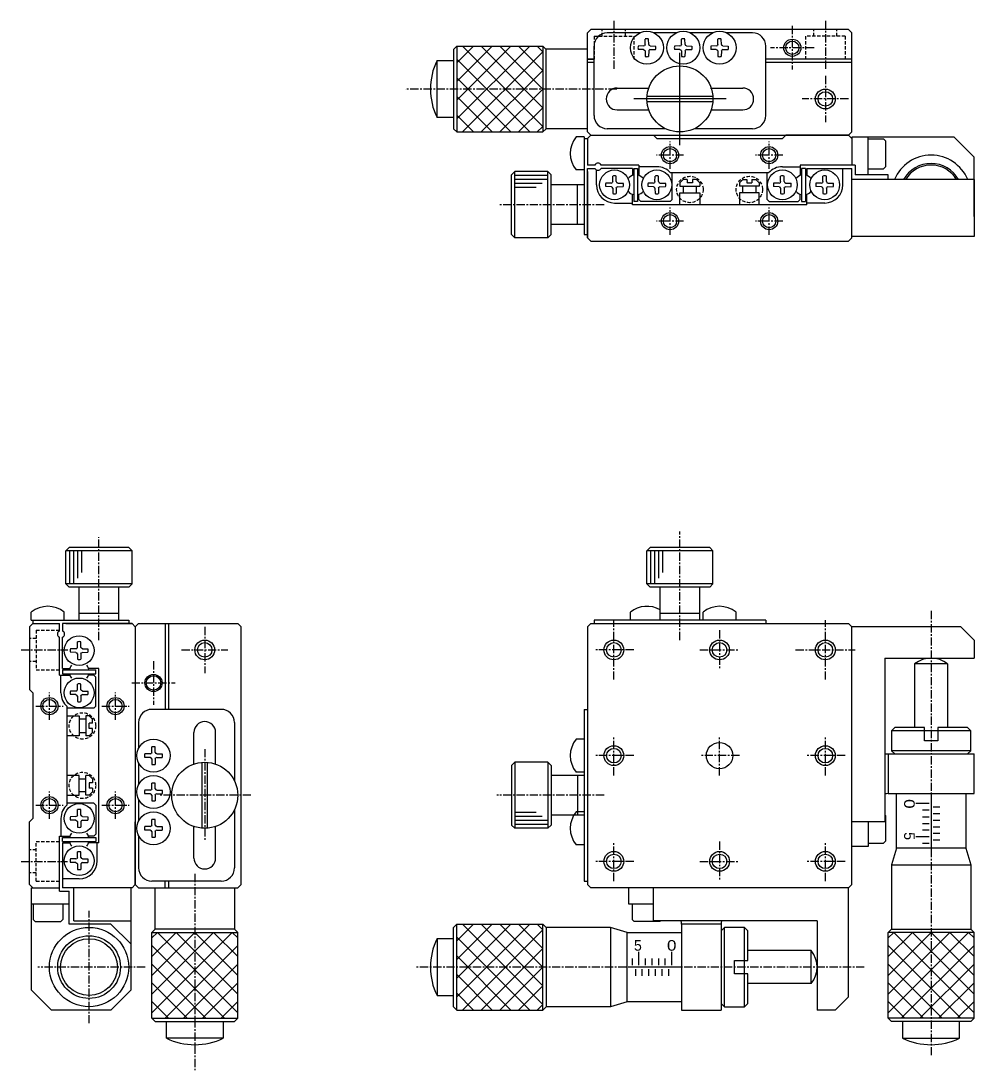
# Model space of a CAD drawing. Extents: x 81 to 417, y 30 to 298.
# Drawn here: x 80.8 to 225, y 138.9 to 297.6 of the extents above; entities that cross this region are included whole.
import ezdxf

# ---------------------------------------------------------------- set-up
doc = ezdxf.new("R2010")
doc.units = 0
doc.linetypes.add('CENTER', pattern=[2, 1.25, -0.25, 0.25, -0.25])
doc.linetypes.add('DASHED', pattern=[0.75, 0.5, -0.25])
doc.layers.get('0').update_dxf_attribs({"linetype": 'CONTINUOUS'})
doc.layers.add('CENTER', color=1, linetype='CENTER')

msp = doc.modelspace()

# ---------------------------------------------------------------- linework, layer by layer
at = {"color": 7, "linetype": 'CONTINUOUS'}
for p, q in [((166.99, 296.33), (166.49, 295.83)), ((166.99, 296.33), (166.49, 295.83)), ((166.49, 280.83), (166.49, 295.83)), ((205.99, 296.33), (166.99, 296.33)), ((174.4, 295.83), (169.49, 295.83)), ((179.9, 295.83), (176.58, 295.83)), ((185.4, 295.83), (182.08, 295.83)), ((191.49, 295.83), (187.58, 295.83)), ((205.99, 296.33), (206.49, 295.83)), ((205.99, 296.33), (206.49, 295.83)), ((206.49, 280.83), (206.49, 295.83)), ((146.74, 293.83), (146.24, 293.33)), ((146.74, 293.83), (146.74, 280.83)), ((146.74, 293.83), (159.74, 293.83)), ((159.74, 293.83), (159.74, 280.83)), ((160.24, 293.33), (159.74, 293.83)), ((167.49, 283.33), (167.49, 293.83)), ((174.99, 293.85), (174.16, 293.84)), ((174.99, 293.85), (175.15, 293.93)), ((175.21, 294.06), (175.15, 293.93)), ((175.21, 294.06), (175.23, 294.9)), ((175.76, 294.06), (175.75, 294.9)), ((175.76, 294.06), (175.82, 293.93)), ((175.99, 293.85), (175.82, 293.93)), ((175.99, 293.85), (176.81, 293.84)), ((180.49, 293.85), (179.66, 293.84)), ((180.49, 293.85), (180.65, 293.93)), ((180.71, 294.06), (180.65, 293.93)), ((180.71, 294.06), (180.73, 294.9)), ((181.26, 294.06), (181.25, 294.9)), ((181.26, 294.06), (181.32, 293.93)), ((181.49, 293.85), (181.32, 293.93)), ((181.49, 293.85), (182.31, 293.84)), ((185.99, 293.85), (185.16, 293.84)), ((185.99, 293.85), (186.15, 293.93)), ((186.21, 294.06), (186.15, 293.93)), ((186.21, 294.06), (186.23, 294.9)), ((186.76, 294.06), (186.75, 294.9)), ((186.76, 294.06), (186.82, 293.93)), ((186.99, 293.85), (186.82, 293.93)), ((186.99, 293.85), (187.81, 293.84)), ((193.49, 283.33), (193.49, 293.83)), ((146.24, 293.33), (146.24, 281.33)), ((166.49, 293.36), (160.24, 293.36)), ((160.24, 281.33), (160.24, 293.33)), ((174.99, 293.3), (174.16, 293.32)), ((174.99, 293.3), (175.15, 293.23)), ((175.21, 293.1), (175.15, 293.23)), ((175.21, 293.1), (175.23, 292.25)), ((175.76, 293.1), (175.75, 292.25)), ((175.76, 293.1), (175.82, 293.23)), ((175.99, 293.3), (175.82, 293.23)), ((175.99, 293.3), (176.81, 293.32)), ((180.49, 293.3), (179.66, 293.32)), ((180.49, 293.3), (180.65, 293.23)), ((180.49, 278.83), (180.49, 292.83)), ((180.71, 293.1), (180.65, 293.23)), ((180.71, 293.1), (180.73, 292.25)), ((181.26, 293.1), (181.25, 292.25)), ((181.26, 293.1), (181.32, 293.23)), ((181.49, 293.3), (181.32, 293.23)), ((181.49, 293.3), (182.31, 293.32)), ((185.99, 293.3), (185.16, 293.32)), ((185.99, 293.3), (186.15, 293.23)), ((186.21, 293.1), (186.15, 293.23)), ((186.21, 293.1), (186.23, 292.25)), ((186.76, 293.1), (186.75, 292.25)), ((186.76, 293.1), (186.82, 293.23)), ((186.99, 293.3), (186.82, 293.23)), ((186.99, 293.3), (187.81, 293.32)), ((143.74, 291.63), (146.24, 291.63)), ((143.74, 283.03), (143.74, 291.63)), ((167.49, 291.83), (166.49, 291.83)), ((166.49, 291.83), (167.49, 291.83)), ((167.49, 291.33), (166.49, 291.33)), ((167.49, 291.33), (166.49, 291.33)), ((206.49, 291.83), (193.49, 291.83)), ((206.49, 291.33), (193.49, 291.33)), ((170.99, 287.48), (175.84, 287.48)), ((185.13, 287.48), (189.99, 287.48)), ((187.49, 285.83), (173.49, 285.83)), ((175.5, 286.23), (185.47, 286.23)), ((170.99, 284.18), (175.7, 284.18)), ((175.5, 285.43), (185.47, 285.43)), ((185.27, 284.18), (189.99, 284.18)), ((146.24, 283.03), (143.74, 283.03)), ((146.24, 281.33), (146.74, 280.83)), ((159.74, 280.83), (160.24, 281.33)), ((166.49, 281.33), (160.24, 281.33)), ((178.31, 281.33), (169.49, 281.33)), ((191.49, 281.33), (182.67, 281.33)), ((146.74, 280.83), (159.74, 280.83)), ((165.99, 280.08), (164.77, 280.08)), ((165.99, 280.08), (165.99, 265.33)), ((165.99, 279.83), (166.49, 279.83)), ((166.49, 280.83), (166.99, 280.33)), ((166.99, 280.33), (166.49, 279.83)), ((166.49, 279.83), (166.49, 275.83)), ((166.99, 280.33), (205.99, 280.33)), ((166.99, 280.33), (176.49, 280.33)), ((176.49, 280.33), (176.99, 279.83)), ((176.99, 279.83), (195.99, 279.83)), ((196.49, 280.33), (195.99, 279.83)), ((205.99, 280.33), (196.49, 280.33)), ((205.99, 280.33), (206.49, 280.83)), ((205.99, 280.33), (206.49, 279.83)), ((221.99, 280.03), (206.49, 280.03)), ((206.49, 280.03), (206.49, 275.83)), ((208.99, 274.33), (208.99, 280.03)), ((208.99, 279.78), (211.29, 279.78)), ((211.59, 279.48), (211.29, 279.78)), ((211.59, 279.48), (211.59, 275.58)), ((221.99, 280.03), (224.99, 277.03)), ((224.99, 268.03), (224.99, 277.03)), ((155.49, 274.83), (154.99, 274.33)), ((155.49, 264.83), (155.49, 274.83)), ((160.49, 274.83), (155.49, 274.83)), ((160.49, 264.83), (160.49, 274.83)), ((160.99, 274.33), (160.49, 274.83)), ((165.99, 275.08), (164.77, 275.08)), ((167.63, 275.83), (166.49, 275.83)), ((166.49, 264.83), (166.49, 275.33)), ((166.49, 275.33), (167.63, 275.33)), ((166.49, 274.83), (166.49, 264.83)), ((167.84, 272.83), (167.84, 275.09)), ((174.29, 275.83), (168.55, 275.83)), ((173.29, 275.33), (168.55, 275.33)), ((173.29, 275.33), (173.29, 274.24)), ((173.49, 275.33), (173.49, 270.33)), ((173.49, 275.33), (174.09, 275.33)), ((174.09, 275.33), (174.09, 270.33)), ((174.29, 275.83), (174.29, 274.24)), ((176.99, 275.58), (174.29, 275.58)), ((195.99, 275.58), (198.69, 275.58)), ((198.69, 275.83), (198.69, 274.24)), ((206.99, 275.83), (198.69, 275.83)), ((198.89, 275.33), (198.89, 270.33)), ((199.49, 275.33), (198.89, 275.33)), ((199.49, 275.33), (199.49, 270.33)), ((199.69, 275.33), (199.69, 274.24)), ((199.69, 275.33), (206.49, 275.33)), ((205.14, 272.83), (205.14, 275.33)), ((206.49, 264.83), (206.49, 275.33)), ((206.99, 275.83), (206.99, 274.33)), ((208.99, 275.28), (211.29, 275.28)), ((211.29, 275.28), (211.59, 275.58)), ((154.99, 265.33), (154.99, 274.33)), ((160.99, 265.33), (160.99, 274.33)), ((170.11, 273.1), (169.26, 273.09)), ((170.11, 273.1), (170.24, 273.16)), ((170.31, 273.33), (170.24, 273.16)), ((170.31, 273.33), (170.33, 274.15)), ((170.86, 273.33), (170.85, 274.15)), ((170.86, 273.33), (170.94, 273.16)), ((171.07, 273.1), (170.94, 273.16)), ((171.07, 273.1), (171.91, 273.09)), ((176.51, 273.1), (175.66, 273.09)), ((176.51, 273.1), (176.64, 273.16)), ((176.71, 273.33), (176.64, 273.16)), ((176.71, 273.33), (176.73, 274.15)), ((177.26, 273.33), (177.25, 274.15)), ((177.26, 273.33), (177.34, 273.16)), ((177.47, 273.1), (177.34, 273.16)), ((177.47, 273.1), (178.31, 273.09)), ((193.91, 274.63), (179.07, 274.63)), ((179.29, 270.63), (179.29, 274.63)), ((180.49, 273.13), (180.99, 273.63)), ((180.49, 273.13), (180.49, 272.63)), ((181.59, 273.63), (180.99, 273.63)), ((181.59, 273.63), (181.59, 273.13)), ((182.39, 273.13), (181.59, 273.13)), ((182.99, 273.63), (182.39, 273.63)), ((182.39, 273.63), (182.39, 273.13)), ((183.49, 273.13), (182.99, 273.63)), ((183.49, 273.13), (183.49, 272.63)), ((189.49, 273.13), (189.99, 273.63)), ((189.49, 273.13), (189.49, 272.63)), ((189.99, 273.63), (190.59, 273.63)), ((190.59, 273.63), (190.59, 273.13)), ((190.59, 273.13), (191.39, 273.13)), ((191.39, 273.63), (191.99, 273.63)), ((191.39, 273.63), (191.39, 273.13)), ((192.49, 273.13), (191.99, 273.63)), ((192.49, 273.13), (192.49, 272.63)), ((193.69, 270.63), (193.69, 274.63)), ((195.51, 273.1), (194.66, 273.09)), ((195.51, 273.1), (195.64, 273.16)), ((195.71, 273.33), (195.64, 273.16)), ((195.71, 273.33), (195.73, 274.15)), ((196.26, 273.33), (196.25, 274.15)), ((196.26, 273.33), (196.34, 273.16)), ((196.47, 273.1), (196.34, 273.16)), ((196.47, 273.1), (197.31, 273.09)), ((201.91, 273.1), (201.06, 273.09)), ((201.91, 273.1), (202.04, 273.16)), ((202.11, 273.33), (202.04, 273.16)), ((202.11, 273.33), (202.13, 274.15)), ((202.66, 273.33), (202.65, 274.15)), ((202.66, 273.33), (202.74, 273.16)), ((202.87, 273.1), (202.74, 273.16)), ((202.87, 273.1), (203.71, 273.09)), ((224.99, 273.63), (206.49, 273.63)), ((211.49, 273.63), (206.49, 273.63)), ((211.99, 274.33), (206.99, 274.33)), ((211.99, 273.63), (211.99, 274.33)), ((224.99, 273.63), (224.99, 265.03)), ((165.99, 272.83), (160.99, 272.83)), ((164.99, 266.83), (164.99, 272.83)), ((170.11, 272.55), (169.26, 272.57)), ((170.11, 272.55), (170.24, 272.49)), ((170.31, 272.33), (170.24, 272.49)), ((170.31, 272.33), (170.33, 271.5)), ((170.86, 272.33), (170.85, 271.5)), ((170.86, 272.33), (170.94, 272.49)), ((171.07, 272.55), (170.94, 272.49)), ((171.07, 272.55), (171.91, 272.57)), ((176.51, 272.55), (175.66, 272.57)), ((176.51, 272.55), (176.64, 272.49)), ((176.71, 272.33), (176.64, 272.49)), ((176.71, 272.33), (176.73, 271.5)), ((177.26, 272.33), (177.25, 271.5)), ((177.26, 272.33), (177.34, 272.49)), ((177.47, 272.55), (177.34, 272.49)), ((177.47, 272.55), (178.31, 272.57)), ((180.49, 272.63), (183.49, 272.63)), ((180.49, 271.63), (183.49, 271.63)), ((180.49, 269.83), (180.49, 271.63)), ((180.99, 272.63), (180.99, 271.63)), ((182.99, 271.63), (182.99, 272.63)), ((183.49, 271.63), (183.49, 269.83)), ((192.49, 272.63), (189.49, 272.63)), ((192.49, 271.63), (189.49, 271.63)), ((189.49, 271.63), (189.49, 269.83)), ((189.99, 271.63), (189.99, 272.63)), ((191.99, 272.63), (191.99, 271.63)), ((192.49, 269.83), (192.49, 271.63)), ((195.51, 272.55), (194.66, 272.57)), ((195.51, 272.55), (195.64, 272.49)), ((195.71, 272.33), (195.64, 272.49)), ((195.71, 272.33), (195.73, 271.5)), ((196.26, 272.33), (196.25, 271.5)), ((196.26, 272.33), (196.34, 272.49)), ((196.47, 272.55), (196.34, 272.49)), ((196.47, 272.55), (197.31, 272.57)), ((201.91, 272.55), (201.06, 272.57)), ((201.91, 272.55), (202.04, 272.49)), ((202.11, 272.33), (202.04, 272.49)), ((202.11, 272.33), (202.13, 271.5)), ((202.66, 272.33), (202.65, 271.5)), ((202.66, 272.33), (202.74, 272.49)), ((202.87, 272.55), (202.74, 272.49)), ((202.87, 272.55), (203.71, 272.57)), ((170.59, 270.08), (173.29, 270.08)), ((173.29, 269.83), (173.29, 271.41)), ((174.09, 270.33), (173.49, 270.33)), ((174.29, 270.63), (174.29, 271.41)), ((174.59, 270.33), (174.29, 270.63)), ((178.99, 270.33), (174.59, 270.33)), ((178.99, 270.33), (179.29, 270.63)), ((193.99, 270.33), (193.69, 270.63)), ((193.99, 270.33), (198.39, 270.33)), ((198.69, 270.63), (198.39, 270.33)), ((198.69, 270.63), (198.69, 271.41)), ((198.89, 270.33), (199.49, 270.33)), ((199.69, 269.83), (199.69, 271.41)), ((202.39, 270.08), (199.69, 270.08)), ((199.69, 269.83), (173.29, 269.83)), ((165.99, 266.83), (160.99, 266.83)), ((154.99, 265.33), (155.49, 264.83)), ((160.49, 264.83), (160.99, 265.33)), ((165.99, 265.33), (166.49, 265.33)), ((160.49, 264.83), (155.49, 264.83)), ((166.49, 264.83), (166.99, 264.33)), ((166.99, 264.33), (205.99, 264.33)), ((206.49, 264.83), (205.99, 264.33)), ((224.99, 265.03), (206.49, 265.03)), ((87.58, 217.45), (88.08, 217.95)), ((97.08, 217.95), (88.08, 217.95)), ((97.08, 217.95), (97.58, 217.45)), ((175.49, 217.45), (175.99, 217.95)), ((184.99, 217.95), (175.99, 217.95)), ((184.99, 217.95), (185.49, 217.45)), ((97.58, 217.45), (87.58, 217.45)), ((87.58, 212.45), (87.58, 217.45)), ((97.58, 212.45), (97.58, 217.45)), ((185.49, 217.45), (175.49, 217.45)), ((175.49, 212.45), (175.49, 217.45)), ((185.49, 212.45), (185.49, 217.45)), ((97.58, 212.45), (87.58, 212.45)), ((88.08, 211.95), (87.58, 212.45)), ((97.08, 211.95), (88.08, 211.95)), ((89.58, 206.95), (89.58, 211.95)), ((95.58, 206.95), (95.58, 211.95)), ((97.58, 212.45), (97.08, 211.95)), ((185.49, 212.45), (175.49, 212.45)), ((175.99, 211.95), (175.49, 212.45)), ((184.99, 211.95), (175.99, 211.95)), ((177.49, 206.95), (177.49, 211.95)), ((183.49, 206.95), (183.49, 211.95)), ((185.49, 212.45), (184.99, 211.95)), ((82.33, 206.95), (82.33, 208.17)), ((87.33, 206.95), (87.33, 208.17)), ((172.99, 206.95), (172.99, 208.17)), ((183.99, 206.95), (183.99, 208.17)), ((188.99, 206.95), (188.99, 208.17)), ((82.08, 205.95), (82.58, 206.45)), ((82.33, 206.95), (97.08, 206.95)), ((82.58, 206.95), (82.58, 206.45)), ((82.58, 206.45), (86.58, 206.45)), ((86.58, 205.31), (86.58, 206.45)), ((97.58, 206.45), (87.08, 206.45)), ((87.08, 206.45), (87.08, 205.31)), ((87.58, 206.45), (97.58, 206.45)), ((95.58, 207.95), (89.58, 207.95)), ((97.08, 206.95), (97.08, 206.45)), ((97.58, 206.45), (98.08, 205.95)), ((98.08, 205.95), (98.58, 206.45)), ((98.08, 205.95), (98.58, 206.45)), ((98.58, 206.45), (113.58, 206.45)), ((102.58, 206.45), (102.58, 193.45)), ((103.08, 206.45), (103.08, 193.45)), ((114.08, 205.95), (113.58, 206.45)), ((166.99, 206.45), (166.49, 205.95)), ((166.99, 206.45), (205.99, 206.45)), ((193.49, 206.95), (167.49, 206.95)), ((167.49, 206.95), (167.49, 206.45)), ((183.49, 207.95), (177.49, 207.95)), ((193.49, 206.95), (193.49, 206.45)), ((206.49, 205.95), (205.99, 206.45)), ((82.08, 205.95), (82.08, 196.45)), ((98.08, 205.95), (98.08, 196.45)), ((98.08, 205.95), (98.08, 166.95)), ((114.08, 166.95), (114.08, 205.95)), ((166.49, 205.95), (166.49, 166.95)), ((222.99, 205.95), (206.49, 205.95)), ((206.49, 166.95), (206.49, 205.95)), ((224.99, 203.95), (222.99, 205.95)), ((86.58, 198.65), (86.58, 204.39)), ((87.08, 199.65), (87.08, 204.39)), ((89.31, 202.83), (89.32, 203.68)), ((89.85, 202.83), (89.84, 203.68)), ((224.99, 203.95), (224.99, 201.2)), ((89.08, 202.63), (88.26, 202.61)), ((89.08, 202.08), (88.26, 202.09)), ((89.08, 202.63), (89.25, 202.7)), ((89.08, 202.08), (89.25, 202)), ((89.31, 202.83), (89.25, 202.7)), ((89.31, 201.87), (89.25, 202)), ((89.31, 201.87), (89.32, 201.03)), ((89.85, 201.87), (89.84, 201.03)), ((89.85, 202.83), (89.91, 202.7)), ((89.85, 201.87), (89.91, 202)), ((90.08, 202.63), (89.91, 202.7)), ((90.08, 202.08), (89.91, 202)), ((90.08, 202.63), (90.9, 202.61)), ((90.08, 202.08), (90.9, 202.09)), ((211.49, 201.2), (211.49, 176.45)), ((211.49, 201.2), (224.99, 201.2)), ((220.99, 200.32), (215.99, 200.32)), ((215.99, 200.32), (215.99, 190.7)), ((220.99, 200.32), (220.99, 190.7)), ((86.58, 198.65), (88.17, 198.65)), ((86.83, 195.95), (86.83, 198.65)), ((87.08, 199.65), (88.17, 199.65)), ((87.08, 199.45), (92.08, 199.45)), ((87.08, 199.45), (87.08, 198.85)), ((87.08, 198.85), (92.08, 198.85)), ((92.58, 199.65), (90.99, 199.65)), ((91.78, 198.65), (90.99, 198.65)), ((92.08, 198.35), (91.78, 198.65)), ((92.08, 198.85), (92.08, 199.45)), ((92.58, 173.25), (92.58, 199.65)), ((89.31, 196.43), (89.32, 197.28)), ((89.85, 196.43), (89.84, 197.28)), ((92.08, 193.95), (92.08, 198.35)), ((82.08, 196.45), (82.58, 195.95)), ((82.58, 195.95), (82.58, 176.95)), ((89.08, 196.23), (88.26, 196.21)), ((89.08, 195.68), (88.26, 195.69)), ((89.08, 196.23), (89.25, 196.3)), ((89.08, 195.68), (89.25, 195.6)), ((89.31, 196.43), (89.25, 196.3)), ((89.31, 195.47), (89.25, 195.6)), ((89.31, 195.47), (89.32, 194.63)), ((89.85, 195.47), (89.84, 194.63)), ((89.85, 196.43), (89.91, 196.3)), ((89.85, 195.47), (89.91, 195.6)), ((90.08, 196.23), (89.91, 196.3)), ((90.08, 195.68), (89.91, 195.6)), ((90.08, 196.23), (90.9, 196.21)), ((90.08, 195.68), (90.9, 195.69)), ((87.78, 179.03), (87.78, 193.87)), ((92.08, 193.95), (91.78, 193.65)), ((91.78, 193.65), (87.78, 193.65)), ((87.78, 192.45), (89.58, 192.45)), ((89.58, 192.45), (89.58, 189.45)), ((91.08, 192.45), (90.58, 192.45)), ((90.58, 192.45), (90.58, 189.45)), ((91.08, 192.45), (91.58, 191.95)), ((111.08, 193.45), (100.58, 193.45)), ((165.99, 193.45), (165.99, 167.45)), ((165.99, 193.45), (166.49, 193.45)), ((90.58, 191.95), (89.58, 191.95)), ((91.08, 190.55), (91.08, 191.35)), ((91.58, 191.35), (91.08, 191.35)), ((91.58, 190.55), (91.08, 190.55)), ((91.58, 191.35), (91.58, 191.95)), ((91.58, 189.95), (91.58, 190.55)), ((98.58, 191.45), (98.58, 187.54)), ((98.58, 191.45), (98.58, 187.54)), ((113.08, 191.45), (113.08, 182.63)), ((212.99, 190.7), (212.49, 190.2)), ((217.49, 190.7), (212.99, 190.7)), ((217.49, 188.7), (217.49, 190.7)), ((223.99, 190.7), (219.49, 190.7)), ((219.49, 190.7), (219.49, 188.7)), ((223.99, 190.7), (224.49, 190.2)), ((89.58, 189.45), (87.78, 189.45)), ((89.58, 189.95), (90.58, 189.95)), ((91.08, 189.45), (90.58, 189.45)), ((91.08, 189.45), (91.58, 189.95)), ((106.93, 185.1), (106.93, 189.95)), ((110.23, 185.24), (110.23, 189.95)), ((165.99, 188.95), (164.77, 188.95)), ((217.49, 190.2), (212.49, 190.2)), ((212.49, 190.2), (212.49, 187.2)), ((219.49, 190.2), (217.49, 190.2)), ((224.49, 190.2), (219.49, 190.2)), ((224.49, 187.2), (224.49, 190.2)), ((100.56, 186.95), (100.57, 187.78)), ((101.1, 186.95), (101.09, 187.78)), ((219.49, 188.7), (217.49, 188.7)), ((100.35, 186.73), (99.51, 186.71)), ((100.35, 186.18), (99.51, 186.19)), ((100.35, 186.73), (100.48, 186.79)), ((100.35, 186.18), (100.48, 186.12)), ((100.56, 186.95), (100.48, 186.79)), ((100.56, 185.95), (100.48, 186.12)), ((100.56, 185.95), (100.57, 185.13)), ((101.1, 185.95), (101.09, 185.13)), ((101.1, 186.95), (101.18, 186.79)), ((101.1, 185.95), (101.18, 186.12)), ((101.31, 186.73), (101.18, 186.79)), ((101.31, 186.18), (101.18, 186.12)), ((101.31, 186.73), (102.15, 186.71)), ((101.31, 186.18), (102.15, 186.19)), ((211.99, 186.7), (224.99, 186.7)), ((211.99, 186.7), (211.99, 180.7)), ((224.49, 187.2), (212.49, 187.2)), ((212.99, 186.7), (212.49, 187.2)), ((224.49, 187.2), (223.99, 186.7)), ((224.99, 180.7), (224.99, 186.7)), ((98.58, 185.36), (98.58, 182.04)), ((108.18, 175.47), (108.18, 185.44)), ((108.98, 175.47), (108.98, 185.44)), ((154.99, 184.95), (155.49, 185.45)), ((154.99, 184.95), (154.99, 175.95)), ((155.49, 185.45), (155.49, 175.45)), ((160.49, 185.45), (155.49, 185.45)), ((160.49, 185.45), (160.49, 175.45)), ((160.49, 185.45), (160.99, 184.95)), ((160.99, 184.95), (160.99, 175.95)), ((89.58, 183.45), (87.78, 183.45)), ((89.58, 180.45), (89.58, 183.45)), ((89.58, 182.95), (90.58, 182.95)), ((91.08, 183.45), (90.58, 183.45)), ((90.58, 180.45), (90.58, 183.45)), ((91.08, 183.45), (91.58, 182.95)), ((91.58, 182.95), (91.58, 182.35)), ((165.99, 183.45), (160.99, 183.45)), ((165.99, 183.95), (164.77, 183.95)), ((164.99, 183.45), (164.99, 177.45)), ((91.58, 182.35), (91.08, 182.35)), ((91.08, 182.35), (91.08, 181.55)), ((91.58, 181.55), (91.08, 181.55)), ((91.58, 181.55), (91.58, 180.95)), ((100.35, 181.23), (99.51, 181.21)), ((100.35, 181.23), (100.48, 181.29)), ((100.56, 181.45), (100.48, 181.29)), ((100.56, 181.45), (100.57, 182.28)), ((101.1, 181.45), (101.09, 182.28)), ((101.1, 181.45), (101.18, 181.29)), ((101.31, 181.23), (101.18, 181.29)), ((101.31, 181.23), (102.15, 181.21)), ((87.78, 180.45), (89.58, 180.45)), ((90.58, 180.95), (89.58, 180.95)), ((91.08, 180.45), (90.58, 180.45)), ((91.08, 180.45), (91.58, 180.95)), ((98.58, 179.86), (98.58, 176.54)), ((100.35, 180.68), (99.51, 180.69)), ((100.35, 180.68), (100.48, 180.62)), ((100.56, 180.45), (100.48, 180.62)), ((100.56, 180.45), (100.57, 179.63)), ((101.1, 180.45), (101.09, 179.63)), ((101.1, 180.45), (101.18, 180.62)), ((101.31, 180.68), (101.18, 180.62)), ((101.31, 180.68), (102.15, 180.69)), ((211.99, 180.7), (224.99, 180.7)), ((213.24, 172.45), (213.24, 180.7)), ((218.49, 180.7), (218.49, 172.7)), ((223.74, 180.7), (223.74, 172.45)), ((91.78, 179.25), (87.78, 179.25)), ((89.31, 177.43), (89.32, 178.28)), ((89.85, 177.43), (89.84, 178.28)), ((92.08, 178.95), (91.78, 179.25)), ((92.08, 178.95), (92.08, 174.55)), ((113.08, 178.27), (113.08, 169.45)), ((165.99, 177.95), (164.77, 177.95)), ((218.19, 179.2), (216.19, 179.2)), ((218.19, 178.2), (217.19, 178.2)), ((218.79, 178.7), (219.79, 178.7)), ((82.08, 176.45), (82.58, 176.95)), ((82.08, 166.95), (82.08, 176.45)), ((86.83, 176.95), (86.83, 174.25)), ((89.08, 177.23), (88.26, 177.21)), ((89.08, 176.68), (88.26, 176.69)), ((89.08, 177.23), (89.25, 177.3)), ((89.08, 176.68), (89.25, 176.6)), ((89.31, 177.43), (89.25, 177.3)), ((89.31, 176.47), (89.25, 176.6)), ((89.31, 176.47), (89.32, 175.63)), ((89.85, 176.47), (89.84, 175.63)), ((89.85, 177.43), (89.91, 177.3)), ((89.85, 176.47), (89.91, 176.6)), ((90.08, 177.23), (89.91, 177.3)), ((90.08, 176.68), (89.91, 176.6)), ((90.08, 177.23), (90.9, 177.21)), ((90.08, 176.68), (90.9, 176.69)), ((98.08, 166.95), (98.08, 176.45)), ((100.56, 175.95), (100.57, 176.78)), ((101.1, 175.95), (101.09, 176.78)), ((165.99, 177.45), (160.99, 177.45)), ((211.49, 176.45), (206.49, 176.45)), ((208.99, 176.45), (208.99, 172.7)), ((211.59, 177.4), (211.49, 177.5)), ((211.59, 177.4), (211.59, 173.5)), ((217.19, 177.2), (218.19, 177.2)), ((218.79, 177.7), (219.79, 177.7)), ((218.79, 176.7), (219.79, 176.7)), ((100.35, 175.73), (99.51, 175.71)), ((100.35, 175.18), (99.51, 175.19)), ((100.35, 175.73), (100.48, 175.79)), ((100.35, 175.18), (100.48, 175.12)), ((100.56, 175.95), (100.48, 175.79)), ((100.56, 174.95), (100.48, 175.12)), ((100.56, 174.95), (100.57, 174.13)), ((101.1, 174.95), (101.09, 174.13)), ((101.1, 175.95), (101.18, 175.79)), ((101.1, 174.95), (101.18, 175.12)), ((101.31, 175.73), (101.18, 175.79)), ((101.31, 175.18), (101.18, 175.12)), ((101.31, 175.73), (102.15, 175.71)), ((101.31, 175.18), (102.15, 175.19)), ((106.93, 170.95), (106.93, 175.81)), ((110.23, 170.95), (110.23, 175.67)), ((155.49, 175.45), (154.99, 175.95)), ((160.49, 175.45), (155.49, 175.45)), ((160.99, 175.95), (160.49, 175.45)), ((217.19, 176.2), (218.19, 176.2)), ((217.19, 175.2), (218.19, 175.2)), ((218.79, 175.7), (219.79, 175.7)), ((218.79, 174.7), (219.79, 174.7)), ((86.58, 174.25), (88.17, 174.25)), ((86.58, 165.95), (86.58, 174.25)), ((87.08, 174.05), (92.08, 174.05)), ((87.08, 173.45), (87.08, 174.05)), ((87.08, 173.45), (92.08, 173.45)), ((87.08, 173.25), (88.17, 173.25)), ((87.08, 173.25), (87.08, 166.45)), ((91.78, 174.25), (90.99, 174.25)), ((92.58, 173.25), (90.99, 173.25)), ((91.78, 174.25), (92.08, 174.55)), ((92.08, 174.05), (92.08, 173.45)), ((92.33, 170.55), (92.33, 173.25)), ((98.58, 174.36), (98.58, 169.45)), ((208.99, 173.2), (211.29, 173.2)), ((211.29, 173.2), (211.59, 173.5)), ((216.19, 174.2), (218.19, 174.2)), ((217.19, 173.2), (218.19, 173.2)), ((218.79, 173.7), (219.79, 173.7)), ((89.31, 171.03), (89.32, 171.88)), ((89.85, 171.03), (89.84, 171.88)), ((165.99, 172.95), (164.77, 172.95)), ((208.99, 172.7), (206.49, 172.7)), ((213.24, 172.45), (212.49, 169.95)), ((223.74, 172.45), (213.24, 172.45)), ((223.74, 172.45), (224.49, 169.95)), ((89.08, 170.83), (88.26, 170.81)), ((89.08, 170.28), (88.26, 170.29)), ((89.08, 170.83), (89.25, 170.9)), ((89.08, 170.28), (89.25, 170.2)), ((89.31, 171.03), (89.25, 170.9)), ((89.31, 170.07), (89.25, 170.2)), ((89.31, 170.07), (89.32, 169.23)), ((89.85, 170.07), (89.84, 169.23)), ((89.85, 171.03), (89.91, 170.9)), ((89.85, 170.07), (89.91, 170.2)), ((90.08, 170.83), (89.91, 170.9)), ((90.08, 170.28), (89.91, 170.2)), ((90.08, 170.83), (90.9, 170.81)), ((90.08, 170.28), (90.9, 170.29)), ((212.49, 169.95), (212.49, 160.2)), ((212.49, 169.95), (224.49, 169.95)), ((224.52, 169.95), (224.52, 160.2)), ((82.08, 166.95), (82.58, 166.45)), ((89.58, 167.8), (87.08, 167.8)), ((97.58, 166.45), (98.08, 166.95)), ((98.08, 166.95), (98.58, 166.45)), ((98.58, 166.45), (98.08, 166.95)), ((111.08, 167.45), (100.58, 167.45)), ((102.58, 166.45), (102.58, 167.45)), ((103.08, 167.45), (103.08, 166.45)), ((114.08, 166.95), (113.58, 166.45)), ((165.99, 167.45), (166.49, 167.45)), ((166.49, 166.95), (166.99, 166.45)), ((205.99, 166.45), (206.49, 166.95)), ((82.38, 150.95), (82.38, 166.45)), ((82.38, 166.45), (86.58, 166.45)), ((86.58, 165.95), (88.08, 165.95)), ((97.58, 166.45), (87.08, 166.45)), ((88.08, 160.95), (88.08, 165.95)), ((88.78, 161.45), (88.78, 166.45)), ((97.38, 166.45), (97.38, 150.95)), ((98.58, 166.45), (113.58, 166.45)), ((101.04, 166.45), (101.04, 160.2)), ((113.08, 166.45), (113.08, 160.2)), ((205.99, 166.45), (166.99, 166.45)), ((172.74, 163.95), (172.74, 166.45)), ((176.49, 161.45), (176.49, 166.45)), ((205.99, 149.95), (205.99, 166.45)), ((88.08, 163.95), (82.38, 163.95)), ((82.63, 163.95), (82.63, 161.65)), ((87.13, 163.95), (87.13, 161.65)), ((176.49, 163.95), (172.74, 163.95)), ((173.24, 163.95), (173.24, 161.65)), ((82.93, 161.35), (82.63, 161.65)), ((82.93, 161.35), (86.83, 161.35)), ((87.13, 161.65), (86.83, 161.35)), ((94.38, 160.95), (88.08, 160.95)), ((88.78, 161.45), (97.38, 161.45)), ((94.38, 160.95), (97.38, 157.95)), ((146.24, 160.45), (146.74, 160.95)), ((146.24, 148.45), (146.24, 160.45)), ((146.74, 147.95), (146.74, 160.95)), ((146.74, 160.95), (159.74, 160.95)), ((159.74, 147.95), (159.74, 160.95)), ((159.74, 160.95), (160.24, 160.45)), ((160.24, 160.45), (160.24, 148.45)), ((169.99, 160.45), (160.24, 160.45)), ((172.49, 159.7), (169.99, 160.45)), ((169.99, 160.45), (169.99, 148.45)), ((173.24, 161.65), (173.54, 161.35)), ((177.44, 161.35), (173.54, 161.35)), ((201.24, 161.45), (176.49, 161.45)), ((177.44, 161.35), (177.54, 161.45)), ((180.74, 160.95), (180.74, 147.95)), ((186.74, 160.95), (180.74, 160.95)), ((186.74, 160.95), (186.74, 147.95)), ((186.74, 159.95), (187.24, 160.45)), ((187.24, 148.45), (187.24, 160.45)), ((190.24, 160.45), (187.24, 160.45)), ((190.24, 155.45), (190.24, 160.45)), ((190.74, 159.95), (190.24, 160.45)), ((201.24, 161.45), (201.24, 147.95)), ((101.08, 160.2), (100.58, 159.7)), ((100.58, 159.7), (113.58, 159.7)), ((100.58, 146.7), (100.58, 159.7)), ((113.08, 160.2), (101.08, 160.2)), ((113.58, 159.7), (113.08, 160.2)), ((113.58, 146.7), (113.58, 159.7)), ((172.49, 149.2), (172.49, 159.7)), ((172.49, 159.7), (180.74, 159.7)), ((190.74, 155.45), (190.74, 159.95)), ((211.99, 159.7), (212.49, 160.2)), ((224.99, 159.7), (211.99, 159.7)), ((211.99, 146.7), (211.99, 159.7)), ((212.49, 160.2), (224.49, 160.2)), ((224.49, 160.2), (224.99, 159.7)), ((224.99, 146.7), (224.99, 159.7)), ((143.74, 158.75), (143.74, 150.15)), ((146.24, 158.75), (143.74, 158.75)), ((173.24, 155.75), (173.24, 154.75)), ((174.24, 156.75), (174.24, 154.75)), ((175.24, 155.75), (175.24, 154.75)), ((176.24, 155.75), (176.24, 154.75)), ((177.24, 155.75), (177.24, 154.75)), ((178.24, 154.75), (178.24, 155.75)), ((179.24, 154.75), (179.24, 156.75)), ((200.36, 156.95), (190.74, 156.95)), ((200.36, 151.95), (200.36, 156.95)), ((180.74, 154.45), (172.74, 154.45)), ((173.74, 154.15), (173.74, 153.15)), ((174.74, 154.15), (174.74, 153.15)), ((175.74, 154.15), (175.74, 153.15)), ((176.74, 154.15), (176.74, 153.15)), ((177.74, 154.15), (177.74, 153.15)), ((178.74, 154.15), (178.74, 153.15)), ((188.74, 155.45), (190.74, 155.45)), ((188.74, 153.45), (188.74, 155.45)), ((190.24, 153.45), (190.24, 155.45)), ((190.74, 153.45), (188.74, 153.45)), ((190.24, 148.45), (190.24, 153.45)), ((190.74, 148.95), (190.74, 153.45)), ((82.38, 150.95), (85.38, 147.95)), ((94.38, 147.95), (97.38, 150.95)), ((200.36, 151.95), (190.74, 151.95)), ((143.74, 150.15), (146.24, 150.15)), ((203.99, 147.95), (205.99, 149.95)), ((94.38, 147.95), (85.38, 147.95)), ((146.74, 147.95), (146.24, 148.45)), ((146.74, 147.95), (159.74, 147.95)), ((160.24, 148.45), (159.74, 147.95)), ((169.99, 148.42), (160.24, 148.42)), ((172.49, 149.2), (169.99, 148.45)), ((180.74, 149.2), (172.49, 149.2)), ((180.74, 147.95), (186.74, 147.95)), ((187.24, 148.45), (186.74, 148.95)), ((187.24, 148.45), (190.24, 148.45)), ((190.74, 148.95), (190.24, 148.45)), ((203.99, 147.95), (201.24, 147.95)), ((100.58, 146.7), (113.58, 146.7)), ((100.58, 146.7), (101.08, 146.2)), ((101.08, 146.2), (113.08, 146.2)), ((102.78, 143.7), (102.78, 146.2)), ((111.38, 146.2), (111.38, 143.7)), ((113.08, 146.2), (113.58, 146.7)), ((224.99, 146.7), (211.99, 146.7)), ((212.49, 146.2), (211.99, 146.7)), ((224.49, 146.2), (212.49, 146.2)), ((214.19, 146.2), (214.19, 143.7)), ((222.79, 143.7), (222.79, 146.2)), ((224.99, 146.7), (224.49, 146.2)), ((111.38, 143.7), (102.78, 143.7)), ((214.19, 143.7), (222.79, 143.7))]:
    msp.add_line(p, q, dxfattribs=at)
at = {"color": 3, "linetype": 'DASHED'}
for p, q in [((167.49, 295.33), (173.49, 295.33)), ((167.49, 295.33), (167.49, 291.83)), ((168.74, 295.33), (168.74, 296.33)), ((172.24, 295.33), (172.24, 296.33)), ((173.49, 295.33), (173.49, 291.83)), ((205.49, 295.33), (199.49, 295.33)), ((199.49, 295.33), (199.49, 291.83)), ((200.74, 295.33), (200.74, 296.33)), ((204.24, 295.33), (204.24, 296.33)), ((205.49, 295.33), (205.49, 291.83)), ((83.08, 205.45), (83.08, 199.45)), ((83.08, 205.45), (86.58, 205.45)), ((83.08, 204.2), (82.08, 204.2)), ((83.08, 200.7), (82.08, 200.7)), ((83.08, 199.45), (86.58, 199.45)), ((83.08, 167.45), (83.08, 173.45)), ((83.08, 173.45), (86.58, 173.45)), ((83.08, 172.2), (82.08, 172.2)), ((83.08, 168.7), (82.08, 168.7)), ((83.08, 167.45), (86.58, 167.45))]:
    msp.add_line(p, q, dxfattribs=at)
at = {"color": 3, "linetype": 'CONTINUOUS'}
for p, q in [((157.75, 293.83), (146.74, 282.81)), ((154.92, 293.83), (146.74, 285.64)), ((152.1, 293.83), (146.74, 288.47)), ((149.27, 293.83), (146.74, 291.3)), ((147.58, 293.83), (159.74, 281.67)), ((150.41, 293.83), (159.74, 284.5)), ((153.24, 293.83), (159.74, 287.33)), ((156.07, 293.83), (159.74, 290.16)), ((158.89, 293.83), (159.74, 292.98)), ((159.74, 292.98), (147.58, 280.83)), ((146.74, 291.84), (157.75, 280.83)), ((146.74, 289.01), (154.92, 280.83)), ((159.74, 290.16), (150.41, 280.83)), ((146.74, 286.19), (152.1, 280.83)), ((159.74, 287.33), (153.24, 280.83)), ((159.74, 284.5), (156.07, 280.83)), ((146.74, 283.36), (149.27, 280.83)), ((159.74, 281.67), (158.89, 280.83)), ((160.49, 274.23), (155.49, 274.23)), ((160.49, 273.63), (155.49, 273.63)), ((159.62, 273.03), (155.49, 273.03)), ((158.75, 272.43), (155.49, 272.43)), ((88.18, 212.45), (88.18, 217.45)), ((88.78, 212.45), (88.78, 217.45)), ((89.38, 213.32), (89.38, 217.45)), ((89.98, 214.19), (89.98, 217.45)), ((176.09, 212.45), (176.09, 217.45)), ((176.69, 212.45), (176.69, 217.45)), ((177.29, 213.32), (177.29, 217.45)), ((177.89, 214.19), (177.89, 217.45)), ((158.75, 177.85), (155.49, 177.85)), ((159.62, 177.25), (155.49, 177.25)), ((160.49, 176.65), (155.49, 176.65)), ((160.49, 176.05), (155.49, 176.05)), ((146.74, 149.94), (157.75, 160.95)), ((146.74, 152.77), (154.92, 160.95)), ((146.74, 155.59), (152.1, 160.95)), ((146.74, 158.42), (149.27, 160.95)), ((159.74, 148.79), (147.58, 160.95)), ((159.74, 151.62), (150.41, 160.95)), ((159.74, 154.45), (153.24, 160.95)), ((159.74, 157.28), (156.07, 160.95)), ((159.74, 160.11), (158.89, 160.95)), ((100.58, 158.86), (101.42, 159.7)), ((100.58, 156.03), (104.25, 159.7)), ((100.58, 153.2), (107.08, 159.7)), ((100.58, 150.37), (109.91, 159.7)), ((100.58, 147.54), (112.74, 159.7)), ((101.42, 159.7), (113.58, 147.54)), ((104.25, 159.7), (113.58, 150.37)), ((107.08, 159.7), (113.58, 153.2)), ((109.91, 159.7), (113.58, 156.03)), ((112.74, 159.7), (113.58, 158.86)), ((157.75, 147.95), (146.74, 158.97)), ((147.58, 147.95), (159.74, 160.11)), ((212.83, 159.7), (211.99, 158.86)), ((215.66, 159.7), (211.99, 156.03)), ((218.49, 159.7), (211.99, 153.2)), ((221.32, 159.7), (211.99, 150.37)), ((224.14, 159.7), (211.99, 147.54)), ((224.99, 147.54), (212.83, 159.7)), ((224.99, 150.37), (215.66, 159.7)), ((224.99, 153.2), (218.49, 159.7)), ((224.99, 156.03), (221.32, 159.7)), ((224.99, 158.86), (224.14, 159.7)), ((100.58, 157.72), (111.59, 146.7)), ((102.57, 146.7), (113.58, 157.72)), ((150.41, 147.95), (159.74, 157.28)), ((223, 146.7), (211.99, 157.72)), ((224.99, 157.72), (213.97, 146.7)), ((154.92, 147.95), (146.74, 156.14)), ((100.58, 154.89), (108.77, 146.7)), ((105.39, 146.7), (113.58, 154.89)), ((153.24, 147.95), (159.74, 154.45)), ((220.17, 146.7), (211.99, 154.89)), ((224.99, 154.89), (216.8, 146.7)), ((152.1, 147.95), (146.74, 153.31)), ((100.58, 152.06), (105.94, 146.7)), ((108.22, 146.7), (113.58, 152.06)), ((156.07, 147.95), (159.74, 151.62)), ((217.35, 146.7), (211.99, 152.06)), ((224.99, 152.06), (219.63, 146.7)), ((149.27, 147.95), (146.74, 150.48)), ((100.58, 149.23), (103.11, 146.7)), ((111.05, 146.7), (113.58, 149.23)), ((158.89, 147.95), (159.74, 148.79)), ((214.52, 146.7), (211.99, 149.23)), ((224.99, 149.23), (222.46, 146.7))]:
    msp.add_line(p, q, dxfattribs=at)
at = {"color": 7, "linetype": 'CONTINUOUS'}
for centre, radius in [((175.49, 293.58), 2.5), ((180.99, 293.58), 2.5), ((186.49, 293.58), 2.5), ((197.49, 293.58), 1), ((180.49, 285.83), 5), ((202.49, 285.83), 1.1), ((178.99, 277.33), 1), ((193.99, 277.33), 1), ((170.59, 272.83), 2.25), ((176.99, 272.83), 2.25), ((195.99, 272.83), 2.25), ((202.39, 272.83), 2.25), ((178.99, 267.33), 1), ((193.99, 267.33), 1), ((89.58, 202.35), 2.25), ((108.58, 202.45), 1.1), ((170.49, 202.45), 1.1), ((186.49, 202.45), 1.1), ((202.49, 202.45), 1.1), ((100.83, 197.45), 1.1), ((89.58, 195.95), 2.25), ((85.08, 193.95), 1), ((95.08, 193.95), 1), ((100.83, 186.45), 2.5), ((170.49, 186.45), 1.1), ((186.49, 186.45), 2), ((202.49, 186.45), 1.1), ((108.58, 180.45), 5), ((100.83, 180.95), 2.5), ((85.08, 178.95), 1), ((95.08, 178.95), 1), ((89.58, 176.95), 2.25), ((100.83, 175.45), 2.5), ((89.58, 170.55), 2.25), ((170.49, 170.45), 1.1), ((186.49, 170.45), 1.1), ((202.49, 170.45), 1.1), ((91.08, 154.45), 6), ((91.08, 154.45), 4.75), ((91.08, 154.45), 4.3)]:
    msp.add_circle(centre, radius, dxfattribs=at)
at = {"color": 3, "linetype": 'CONTINUOUS'}
for centre, radius in [((197.49, 293.58), 1.3), ((202.49, 285.83), 1.5), ((178.99, 277.33), 1.3), ((193.99, 277.33), 1.3), ((178.99, 267.33), 1.3), ((193.99, 267.33), 1.3), ((108.58, 202.45), 1.5), ((170.49, 202.45), 1.5), ((186.49, 202.45), 1.5), ((202.49, 202.45), 1.5), ((100.83, 197.45), 1.3), ((85.08, 193.95), 1.3), ((95.08, 193.95), 1.3), ((170.49, 186.45), 1.5), ((202.49, 186.45), 1.5), ((85.08, 178.95), 1.3), ((95.08, 178.95), 1.3), ((170.49, 170.45), 1.5), ((186.49, 170.45), 1.5), ((202.49, 170.45), 1.5)]:
    msp.add_circle(centre, radius, dxfattribs=at)
at = {"color": 3, "linetype": 'DASHED'}
for centre in [(181.99, 272.13), (190.99, 272.13), (90.08, 190.95), (90.08, 181.95)]:
    msp.add_circle(centre, 2, dxfattribs=at)
at = {"color": 7, "linetype": 'CONTINUOUS'}
for centre, radius, start, end in [((169.49, 293.83), 2, 90, 180), ((191.49, 293.83), 2, 0, 90), ((175.49, 293.58), 1.35, 168.8959, 191.1041), ((175.49, 293.58), 1.35, 78.8959, 101.1041), ((175.49, 293.58), 1.35, 348.8959, 11.1041), ((180.99, 293.58), 1.35, 168.8959, 191.1041), ((180.99, 293.58), 1.35, 78.8959, 101.1041), ((180.99, 293.58), 1.35, 348.8959, 11.1041), ((186.49, 293.58), 1.35, 168.8959, 191.1041), ((186.49, 293.58), 1.35, 78.8959, 101.1041), ((186.49, 293.58), 1.35, 348.8959, 11.1041), ((175.49, 293.58), 1.35, 258.8959, 281.1041), ((180.99, 293.58), 1.35, 258.8959, 281.1041), ((186.49, 293.58), 1.35, 258.8959, 281.1041), ((152.48, 287.33), 9.75, 153.8162, 206.1838), ((170.99, 285.83), 1.65, 90, 270), ((189.99, 285.83), 1.65, 270, 90), ((169.49, 283.33), 2, 180, 270), ((191.49, 283.33), 2, 270, 0), ((167.89, 277.58), 4, 141.3178, 218.6822), ((218.49, 271.33), 6, 22.5403, 157.4597), ((168.09, 275.63), 0.5, 23.5782, 156.4218), ((168.09, 275.53), 0.5, 203.5782, 336.4218), ((176.99, 272.83), 2.75, 40.8851, 90), ((195.99, 272.83), 2.75, 90, 139.1149), ((218.49, 271.33), 4.75, 28.9607, 151.0393), ((218.49, 271.33), 4.5, 30.7378, 149.2622), ((170.59, 272.83), 1.35, 168.8959, 191.1041), ((170.59, 272.83), 1.35, 78.8959, 101.1041), ((170.59, 272.83), 1.35, 348.8959, 11.1041), ((173.79, 272.83), 1.5, 101.537, 140.6871), ((173.79, 272.83), 1.5, 39.3129, 78.463), ((176.99, 272.83), 1.35, 168.8959, 191.1041), ((176.99, 272.83), 1.35, 78.8959, 101.1041), ((176.99, 272.83), 1.35, 348.8959, 11.1041), ((195.99, 272.83), 1.35, 168.8959, 191.1041), ((195.99, 272.83), 1.35, 78.8959, 101.1041), ((195.99, 272.83), 1.35, 348.8959, 11.1041), ((199.19, 272.83), 1.5, 101.537, 140.6871), ((199.19, 272.83), 1.5, 39.3128, 78.463), ((202.39, 272.83), 1.35, 168.8959, 191.1041), ((202.39, 272.83), 1.35, 78.8959, 101.1041), ((202.39, 272.83), 1.35, 348.8959, 11.1041), ((170.59, 272.83), 2.75, 180, 270), ((170.59, 272.83), 1.35, 258.8959, 281.1041), ((173.79, 272.83), 1.5, 219.3129, 258.463), ((173.79, 272.83), 1.5, 281.537, 320.6871), ((176.99, 272.83), 1.35, 258.8959, 281.1041), ((195.99, 272.83), 1.35, 258.8959, 281.1041), ((199.19, 272.83), 1.5, 219.3129, 258.463), ((199.19, 272.83), 1.5, 281.537, 320.6871), ((202.39, 272.83), 1.35, 258.8959, 281.1041), ((202.39, 272.83), 2.75, 270, 0), ((84.83, 205.05), 4, 51.3178, 128.6822), ((175.49, 205.05), 4, 60, 128.6822), ((186.49, 205.05), 4, 51.3178, 128.6822), ((86.78, 204.85), 0.5, 113.5782, 246.4218), ((86.88, 204.85), 0.5, 293.5782, 66.4218), ((89.58, 202.35), 1.35, 78.8959, 101.1041), ((89.58, 202.35), 1.35, 168.8959, 191.1041), ((89.58, 202.35), 1.35, 348.8959, 11.1041), ((89.58, 199.15), 1.5, 139.4584, 168.463), ((89.58, 202.35), 1.35, 258.8959, 281.1041), ((89.58, 199.15), 1.5, 11.537, 40.5416), ((218.49, 197.2), 4, 51.3178, 128.6822), ((89.58, 199.15), 1.5, 191.537, 220.5416), ((89.58, 199.15), 1.5, 319.4584, 348.463), ((89.58, 195.95), 1.35, 78.8959, 101.1041), ((89.58, 195.95), 2.75, 180, 229.1149), ((89.58, 195.95), 1.35, 168.8959, 191.1041), ((89.58, 195.95), 1.35, 348.8959, 11.1041), ((89.58, 195.95), 1.35, 258.8959, 281.1041), ((100.58, 191.45), 2, 90, 180), ((111.08, 191.45), 2, 0, 90), ((108.58, 189.95), 1.65, 0, 180), ((167.89, 186.45), 4, 141.3178, 218.6822), ((100.83, 186.45), 1.35, 78.8959, 101.1041), ((100.83, 186.45), 1.35, 168.8959, 191.1041), ((100.83, 186.45), 1.35, 348.8959, 11.1041), ((211.99, 189.7), 3, 260.4059, 270), ((100.83, 186.45), 1.35, 258.8959, 281.1041), ((100.83, 180.95), 1.35, 168.8959, 191.1041), ((100.83, 180.95), 1.35, 78.8959, 101.1041), ((100.83, 180.95), 1.35, 348.8959, 11.1041), ((100.83, 180.95), 1.35, 258.8959, 281.1041), ((211.99, 177.7), 3, 90, 99.5941), ((89.58, 176.95), 2.75, 130.8851, 180), ((89.58, 176.95), 1.35, 78.8959, 101.1041), ((167.89, 175.45), 4, 141.3178, 218.6822), ((89.58, 176.95), 1.35, 168.8959, 191.1041), ((89.58, 176.95), 1.35, 348.8959, 11.1041), ((100.83, 175.45), 1.35, 78.8959, 101.1041), ((89.58, 173.75), 1.5, 139.4584, 168.463), ((89.58, 176.95), 1.35, 258.8959, 281.1041), ((89.58, 173.75), 1.5, 11.537, 40.5416), ((100.83, 175.45), 1.35, 168.8959, 191.1041), ((100.83, 175.45), 1.35, 348.8959, 11.1041), ((89.58, 173.75), 1.5, 191.537, 220.5416), ((89.58, 173.75), 1.5, 319.4584, 348.463), ((100.83, 175.45), 1.35, 258.8959, 281.1041), ((89.58, 170.55), 1.35, 78.8959, 101.1041), ((89.58, 170.55), 1.35, 168.8959, 191.1041), ((89.58, 170.55), 2.75, 270, 0), ((89.58, 170.55), 1.35, 348.8959, 11.1041), ((108.58, 170.95), 1.65, 180, 0), ((89.58, 170.55), 1.35, 258.8959, 281.1041), ((100.58, 169.45), 2, 180, 270), ((111.08, 169.45), 2, 270, 0), ((177.74, 160.95), 3, 0, 9.5941), ((189.74, 160.95), 3, 170.4059, 180), ((152.48, 154.45), 9.75, 153.8162, 206.1838), ((197.24, 154.45), 4, 321.3178, 38.6822), ((107.08, 152.45), 9.75, 243.8162, 296.1838), ((218.49, 152.45), 9.75, 243.8162, 296.1838)]:
    msp.add_arc(centre, radius, start, end, dxfattribs=at)
at = {"layer": 'CENTER', "color": 1, "linetype": 'CENTER'}
for p, q in [((170.49, 297.63), (170.49, 290.13)), ((197.49, 296.88), (197.49, 290.28)), ((202.49, 297.63), (202.49, 290.13)), ((200.79, 293.58), (194.19, 293.58)), ((202.49, 289.33), (202.49, 282.33)), ((170.93, 287.33), (138.91, 287.33)), ((205.99, 285.83), (198.99, 285.83)), ((178.99, 275.27), (178.99, 279.39)), ((193.99, 275.27), (193.99, 279.39)), ((181.05, 277.33), (176.93, 277.33)), ((196.05, 277.33), (191.93, 277.33)), ((169.01, 269.83), (153.15, 269.83)), ((178.99, 265.27), (178.99, 269.39)), ((193.99, 265.27), (193.99, 269.39)), ((181.05, 267.33), (176.93, 267.33)), ((196.05, 267.33), (191.93, 267.33)), ((92.58, 203.93), (92.58, 219.49)), ((180.49, 203.93), (180.49, 220.38)), ((218.49, 208.35), (218.49, 140.97)), ((170.49, 197.95), (170.49, 206.95)), ((202.49, 197.95), (202.49, 206.95)), ((108.58, 205.95), (108.58, 198.95)), ((186.49, 205.45), (186.49, 199.45)), ((80.78, 202.45), (87.86, 202.45)), ((105.08, 202.45), (112.08, 202.45)), ((173.49, 202.45), (167.49, 202.45)), ((183.49, 202.45), (189.49, 202.45)), ((197.99, 202.45), (206.99, 202.45)), ((100.83, 200.75), (100.83, 194.15)), ((97.53, 197.45), (104.13, 197.45)), ((85.08, 191.89), (85.08, 196.01)), ((95.08, 191.89), (95.08, 196.01)), ((83.02, 193.95), (87.14, 193.95)), ((93.02, 193.95), (97.14, 193.95)), ((170.49, 183.45), (170.49, 189.45)), ((186.49, 183.45), (186.49, 189.45)), ((202.49, 183.45), (202.49, 189.45)), ((108.58, 187.45), (108.58, 173.45)), ((173.49, 186.45), (167.49, 186.45)), ((189.49, 186.45), (183.49, 186.45)), ((205.49, 186.45), (199.49, 186.45)), ((85.08, 176.89), (85.08, 181.01)), ((95.08, 176.89), (95.08, 181.01)), ((115.58, 180.45), (101.58, 180.45)), ((169.01, 180.45), (152.76, 180.45)), ((83.02, 178.95), (87.14, 178.95)), ((93.02, 178.95), (97.14, 178.95)), ((170.49, 167.45), (170.49, 173.45)), ((186.49, 173.45), (186.49, 167.45)), ((202.49, 167.45), (202.49, 173.45)), ((80.78, 170.45), (87.81, 170.45)), ((173.49, 170.45), (167.49, 170.45)), ((183.49, 170.45), (189.49, 170.45)), ((205.49, 170.45), (199.49, 170.45)), ((107.08, 168.56), (107.08, 138.87)), ((91.08, 145.95), (91.08, 162.95)), ((99.58, 154.45), (83.34, 154.45)), ((208.39, 154.45), (140.63, 154.45))]:
    msp.add_line(p, q, dxfattribs=at)

# ---------------------------------------------------------------- texts
at = {"color": 7, "linetype": 'CONTINUOUS', "width": 1.2}
msp.add_text('0', height=1.6, rotation=270, dxfattribs=at).set_placement((214.41, 179.87))
at = {"color": 7, "linetype": 'CONTINUOUS'}
msp.add_text('5', height=1.6, rotation=270, dxfattribs=at).set_placement((214.41, 174.87))
msp.add_text('5', height=1.6, dxfattribs=at).set_placement((173.53, 156.93))
at = {"color": 7, "linetype": 'CONTINUOUS', "width": 1.2}
msp.add_text('0', height=1.6, dxfattribs=at).set_placement((178.53, 156.93))

doc.saveas('drawing.dxf')
